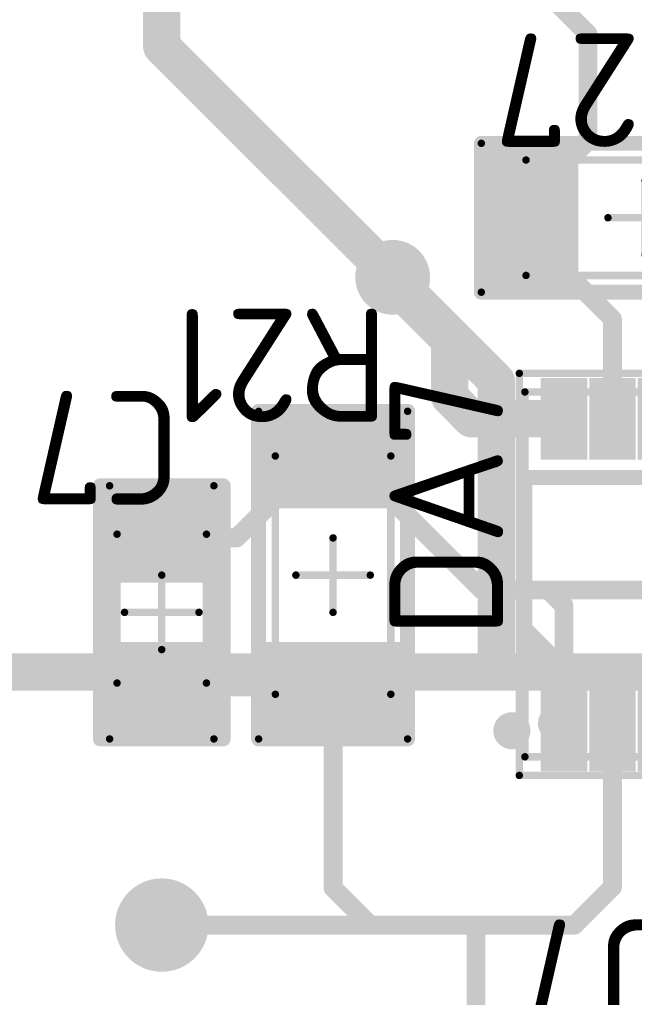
# Model space of a CAD drawing. Header units: inches. Extents: x 0 to 220, y -79 to 15.
# Drawn here: x 80.29 to 88.55, y -36.07 to -22.94 of the extents above; entities that cross this region are included whole.
import ezdxf

# ---------------------------------------------------------------- set-up
doc = ezdxf.new("R2010")
doc.units = ezdxf.units.IN
for name, color, linetype in [('Bottom Layer- Bottom', 5, 'Continuous'), ('Bottom Solder- Bot Mask', 6, 'Continuous'), ('Mechanical 1- Top Assy', 6, 'Continuous'), ('Mechanical 13', 56, 'Continuous'), ('Mechanical 15', 56, 'Continuous'), ('Multi-Layer', 9, 'Continuous'), ('Top Layer- Top', 1, 'Continuous'), ('Top Overlay- Top Silk', 2, 'Continuous'), ('Top Paste- Top Paste', 8, 'Continuous'), ('Top Solder- Top Mask', 216, 'Continuous')]:
    doc.layers.add(name, color=color, linetype=linetype)
doc.styles.add('GOST type B', font='', dxfattribs={"height": 0.2})
doc.styles.get('GOST type B').set_extended_font_data('GOST type B')

# ---------------------------------------------------------------- blocks, each defined once
blk = doc.blocks.new('1206_27')
at = {"layer": 'Top Layer- Top'}
for points in [[(-2, -0.8), (-2, 0.8), (-1, 0.8), (-1, -0.8)], [(1, -0.8), (1, 0.8), (2, 0.8), (2, -0.8)]]:
    blk.add_hatch(color=7, dxfattribs=at).paths.add_polyline_path(points)
at = {"layer": 'Top Paste- Top Paste'}
for points in [[(-2, -0.8), (-2, 0.8), (-1, 0.8), (-1, -0.8)], [(1, -0.8), (1, 0.8), (2, 0.8), (2, -0.8)]]:
    blk.add_hatch(color=7, dxfattribs=at).paths.add_polyline_path(points)
at = {"layer": 'Top Solder- Top Mask'}
for points in [[(-2.102, -0.902), (-2.102, 0.902), (-0.898, 0.902), (-0.898, -0.902)], [(0.898, -0.902), (0.898, 0.902), (2.102, 0.902), (2.102, -0.902)]]:
    blk.add_hatch(color=7, dxfattribs=at).paths.add_polyline_path(points)
at = {"layer": 'Mechanical 13'}
for points in [[(-1.6, 0.775, 0.1, 0.1, 0), (-1.6, -0.775, 0.1, 0.1, 0)], [(1.6, 0.775, 0.1, 0.1, 0), (-1.6, 0.775, 0.1, 0.1, 0)], [(1.6, 0.775, 0.1, 0.1, 0), (1.6, -0.775, 0.1, 0.1, 0)], [(1.6, -0.775, 0.1, 0.1, 0), (-1.6, -0.775, 0.1, 0.1, 0)]]:
    blk.add_lwpolyline(points, format="xyseb", dxfattribs=at)
for points in [[(-1.625, 0.775, 0.05, 0.05, 1), (-1.575, 0.775, 0.05, 0.05, 1)], [(-1.625, 0.775, 0.05, 0.05, 1), (-1.575, 0.775, 0.05, 0.05, 1)], [(1.575, 0.775, 0.05, 0.05, 1), (1.625, 0.775, 0.05, 0.05, 1)], [(1.575, 0.775, 0.05, 0.05, 1), (1.625, 0.775, 0.05, 0.05, 1)], [(-1.625, -0.775, 0.05, 0.05, 1), (-1.575, -0.775, 0.05, 0.05, 1)], [(-1.625, -0.775, 0.05, 0.05, 1), (-1.575, -0.775, 0.05, 0.05, 1)], [(1.575, -0.775, 0.05, 0.05, 1), (1.625, -0.775, 0.05, 0.05, 1)], [(1.575, -0.775, 0.05, 0.05, 1), (1.625, -0.775, 0.05, 0.05, 1)]]:
    blk.add_lwpolyline(points, format="xyseb", close=True, dxfattribs=at)
at = {"layer": 'Mechanical 15'}
for points in [[(2.2, 1, 0.1, 0.1, 0), (-2.2, 1, 0.1, 0.1, 0)], [(-2.2, 1, 0.1, 0.1, 0), (-2.2, -1, 0.1, 0.1, 0)], [(2.2, 1, 0.1, 0.1, 0), (2.2, -1, 0.1, 0.1, 0)], [(0, 0.5, 0.1, 0.1, 0), (0, -0.5, 0.1, 0.1, 0)], [(0.5, 0, 0.1, 0.1, 0), (-0.5, 0, 0.1, 0.1, 0)], [(2.2, -1, 0.1, 0.1, 0), (-2.2, -1, 0.1, 0.1, 0)]]:
    blk.add_lwpolyline(points, format="xyseb", dxfattribs=at)
for points in [[(-2.225, 1, 0.05, 0.05, 1), (-2.175, 1, 0.05, 0.05, 1)], [(-2.225, 1, 0.05, 0.05, 1), (-2.175, 1, 0.05, 0.05, 1)], [(2.175, 1, 0.05, 0.05, 1), (2.225, 1, 0.05, 0.05, 1)], [(2.175, 1, 0.05, 0.05, 1), (2.225, 1, 0.05, 0.05, 1)], [(-0.025, 0.5, 0.05, 0.05, 1), (0.025, 0.5, 0.05, 0.05, 1)], [(-0.525, 0, 0.05, 0.05, 1), (-0.475, 0, 0.05, 0.05, 1)], [(0.475, 0, 0.05, 0.05, 1), (0.525, 0, 0.05, 0.05, 1)], [(-0.025, -0.5, 0.05, 0.05, 1), (0.025, -0.5, 0.05, 0.05, 1)], [(-2.225, -1, 0.05, 0.05, 1), (-2.175, -1, 0.05, 0.05, 1)], [(-2.225, -1, 0.05, 0.05, 1), (-2.175, -1, 0.05, 0.05, 1)], [(2.175, -1, 0.05, 0.05, 1), (2.225, -1, 0.05, 0.05, 1)], [(2.175, -1, 0.05, 0.05, 1), (2.225, -1, 0.05, 0.05, 1)]]:
    blk.add_lwpolyline(points, format="xyseb", close=True, dxfattribs=at)
at = {"layer": 'Top Overlay- Top Silk'}
for points in [[(-2.2, 1, 0.2, 0.2, 0), (-2.2, -1, 0.2, 0.2, 0)], [(2.2, 1, 0.2, 0.2, 0), (-2.2, 1, 0.2, 0.2, 0)], [(2.2, 1, 0.2, 0.2, 0), (2.2, -1, 0.2, 0.2, 0)], [(2.2, -1, 0.2, 0.2, 0), (-2.2, -1, 0.2, 0.2, 0)]]:
    blk.add_lwpolyline(points, format="xyseb", dxfattribs=at)
for points in [[(-2.25, 1, 0.1, 0.1, 1), (-2.15, 1, 0.1, 0.1, 1)], [(-2.25, 1, 0.1, 0.1, 1), (-2.15, 1, 0.1, 0.1, 1)], [(2.15, 1, 0.1, 0.1, 1), (2.25, 1, 0.1, 0.1, 1)], [(2.15, 1, 0.1, 0.1, 1), (2.25, 1, 0.1, 0.1, 1)], [(-2.25, -1, 0.1, 0.1, 1), (-2.15, -1, 0.1, 0.1, 1)], [(-2.25, -1, 0.1, 0.1, 1), (-2.15, -1, 0.1, 0.1, 1)], [(2.15, -1, 0.1, 0.1, 1), (2.25, -1, 0.1, 0.1, 1)], [(2.15, -1, 0.1, 0.1, 1), (2.25, -1, 0.1, 0.1, 1)]]:
    blk.add_lwpolyline(points, format="xyseb", close=True, dxfattribs=at)
blk = doc.blocks.new('1206_33')
at = {"layer": 'Top Layer- Top'}
for points in [[(-2, -0.8), (-2, 0.8), (-1, 0.8), (-1, -0.8)], [(1, -0.8), (1, 0.8), (2, 0.8), (2, -0.8)]]:
    blk.add_hatch(color=7, dxfattribs=at).paths.add_polyline_path(points)
at = {"layer": 'Top Paste- Top Paste'}
for points in [[(-2, -0.8), (-2, 0.8), (-1, 0.8), (-1, -0.8)], [(1, -0.8), (1, 0.8), (2, 0.8), (2, -0.8)]]:
    blk.add_hatch(color=7, dxfattribs=at).paths.add_polyline_path(points)
at = {"layer": 'Top Solder- Top Mask'}
for points in [[(-2.102, -0.902), (-2.102, 0.902), (-0.898, 0.902), (-0.898, -0.902)], [(0.898, -0.902), (0.898, 0.902), (2.102, 0.902), (2.102, -0.902)]]:
    blk.add_hatch(color=7, dxfattribs=at).paths.add_polyline_path(points)
at = {"layer": 'Mechanical 13'}
for points in [[(-1.6, 0.775, 0.1, 0.1, 0), (-1.6, -0.775, 0.1, 0.1, 0)], [(-1.6, 0.775, 0.1, 0.1, 0), (1.6, 0.775, 0.1, 0.1, 0)], [(1.6, 0.775, 0.1, 0.1, 0), (1.6, -0.775, 0.1, 0.1, 0)], [(-1.6, -0.775, 0.1, 0.1, 0), (1.6, -0.775, 0.1, 0.1, 0)]]:
    blk.add_lwpolyline(points, format="xyseb", dxfattribs=at)
for points in [[(-1.625, 0.775, 0.05, 0.05, 1), (-1.575, 0.775, 0.05, 0.05, 1)], [(-1.625, 0.775, 0.05, 0.05, 1), (-1.575, 0.775, 0.05, 0.05, 1)], [(1.575, 0.775, 0.05, 0.05, 1), (1.625, 0.775, 0.05, 0.05, 1)], [(1.575, 0.775, 0.05, 0.05, 1), (1.625, 0.775, 0.05, 0.05, 1)], [(-1.625, -0.775, 0.05, 0.05, 1), (-1.575, -0.775, 0.05, 0.05, 1)], [(-1.625, -0.775, 0.05, 0.05, 1), (-1.575, -0.775, 0.05, 0.05, 1)], [(1.575, -0.775, 0.05, 0.05, 1), (1.625, -0.775, 0.05, 0.05, 1)], [(1.575, -0.775, 0.05, 0.05, 1), (1.625, -0.775, 0.05, 0.05, 1)]]:
    blk.add_lwpolyline(points, format="xyseb", close=True, dxfattribs=at)
at = {"layer": 'Mechanical 15'}
for points in [[(-2.2, 1, 0.1, 0.1, 0), (2.2, 1, 0.1, 0.1, 0)], [(-2.2, 1, 0.1, 0.1, 0), (-2.2, -1, 0.1, 0.1, 0)], [(2.2, 1, 0.1, 0.1, 0), (2.2, -1, 0.1, 0.1, 0)], [(0, 0.5, 0.1, 0.1, 0), (0, -0.5, 0.1, 0.1, 0)], [(-0.5, 0, 0.1, 0.1, 0), (0.5, 0, 0.1, 0.1, 0)], [(-2.2, -1, 0.1, 0.1, 0), (2.2, -1, 0.1, 0.1, 0)]]:
    blk.add_lwpolyline(points, format="xyseb", dxfattribs=at)
for points in [[(-2.225, 1, 0.05, 0.05, 1), (-2.175, 1, 0.05, 0.05, 1)], [(-2.225, 1, 0.05, 0.05, 1), (-2.175, 1, 0.05, 0.05, 1)], [(2.175, 1, 0.05, 0.05, 1), (2.225, 1, 0.05, 0.05, 1)], [(2.175, 1, 0.05, 0.05, 1), (2.225, 1, 0.05, 0.05, 1)], [(-0.025, 0.5, 0.05, 0.05, 1), (0.025, 0.5, 0.05, 0.05, 1)], [(-0.525, 0, 0.05, 0.05, 1), (-0.475, 0, 0.05, 0.05, 1)], [(0.475, 0, 0.05, 0.05, 1), (0.525, 0, 0.05, 0.05, 1)], [(-0.025, -0.5, 0.05, 0.05, 1), (0.025, -0.5, 0.05, 0.05, 1)], [(-2.225, -1, 0.05, 0.05, 1), (-2.175, -1, 0.05, 0.05, 1)], [(-2.225, -1, 0.05, 0.05, 1), (-2.175, -1, 0.05, 0.05, 1)], [(2.175, -1, 0.05, 0.05, 1), (2.225, -1, 0.05, 0.05, 1)], [(2.175, -1, 0.05, 0.05, 1), (2.225, -1, 0.05, 0.05, 1)]]:
    blk.add_lwpolyline(points, format="xyseb", close=True, dxfattribs=at)
at = {"layer": 'Top Overlay- Top Silk'}
for points in [[(-2.2, 1, 0.2, 0.2, 0), (2.2, 1, 0.2, 0.2, 0)], [(-2.2, 1, 0.2, 0.2, 0), (-2.2, -1, 0.2, 0.2, 0)], [(2.2, 1, 0.2, 0.2, 0), (2.2, -1, 0.2, 0.2, 0)], [(-2.2, -1, 0.2, 0.2, 0), (2.2, -1, 0.2, 0.2, 0)]]:
    blk.add_lwpolyline(points, format="xyseb", dxfattribs=at)
for points in [[(-2.25, 1, 0.1, 0.1, 1), (-2.15, 1, 0.1, 0.1, 1)], [(-2.25, 1, 0.1, 0.1, 1), (-2.15, 1, 0.1, 0.1, 1)], [(2.15, 1, 0.1, 0.1, 1), (2.25, 1, 0.1, 0.1, 1)], [(2.15, 1, 0.1, 0.1, 1), (2.25, 1, 0.1, 0.1, 1)], [(-2.25, -1, 0.1, 0.1, 1), (-2.15, -1, 0.1, 0.1, 1)], [(-2.25, -1, 0.1, 0.1, 1), (-2.15, -1, 0.1, 0.1, 1)], [(2.15, -1, 0.1, 0.1, 1), (2.25, -1, 0.1, 0.1, 1)], [(2.15, -1, 0.1, 0.1, 1), (2.25, -1, 0.1, 0.1, 1)]]:
    blk.add_lwpolyline(points, format="xyseb", close=True, dxfattribs=at)
blk = doc.blocks.new('8_MSOP_42')
at = {"layer": 'Mechanical 1- Top Assy'}
h = blk.add_hatch(color=7, dxfattribs=at)
edge = h.paths.add_edge_path()
edge.add_arc((-0.1, 0.1), 0.25, 0, 360)
at = {"layer": 'Top Layer- Top'}
for points in [[(-0.21, 3.745), (-0.21, 4.635), (0.21, 4.635), (0.21, 3.745)], [(0.44, 3.745), (0.44, 4.635), (0.86, 4.635), (0.86, 3.745)], [(1.09, 3.745), (1.09, 4.635), (1.51, 4.635), (1.51, 3.745)], [(1.74, 3.745), (1.74, 4.635), (2.16, 4.635), (2.16, 3.745)], [(-0.21, -0.445), (-0.21, 0.445), (0.21, 0.445), (0.21, -0.445)], [(0.44, -0.445), (0.44, 0.445), (0.86, 0.445), (0.86, -0.445)], [(1.09, -0.445), (1.09, 0.445), (1.51, 0.445), (1.51, -0.445)], [(1.74, -0.445), (1.74, 0.445), (2.16, 0.445), (2.16, -0.445)]]:
    blk.add_hatch(color=7, dxfattribs=at).paths.add_polyline_path(points)
at = {"layer": 'Top Overlay- Top Silk'}
blk.add_hatch(color=2, dxfattribs=at).paths.add_polyline_path([(-0.525, 0.8), (0.195, 0.8), (-0.525, 1.52)])
h = blk.add_hatch(color=7, dxfattribs=at)
edge = h.paths.add_edge_path()
edge.add_arc((-0.7, 0), 0.25, 0, 360)
at = {"layer": 'Top Paste- Top Paste'}
for points in [[(-0.21, 3.745), (-0.21, 4.635), (0.21, 4.635), (0.21, 3.745)], [(0.44, 3.745), (0.44, 4.635), (0.86, 4.635), (0.86, 3.745)], [(1.09, 3.745), (1.09, 4.635), (1.51, 4.635), (1.51, 3.745)], [(1.74, 3.745), (1.74, 4.635), (2.16, 4.635), (2.16, 3.745)], [(-0.21, -0.445), (-0.21, 0.445), (0.21, 0.445), (0.21, -0.445)], [(0.44, -0.445), (0.44, 0.445), (0.86, 0.445), (0.86, -0.445)], [(1.09, -0.445), (1.09, 0.445), (1.51, 0.445), (1.51, -0.445)], [(1.74, -0.445), (1.74, 0.445), (2.16, 0.445), (2.16, -0.445)]]:
    blk.add_hatch(color=7, dxfattribs=at).paths.add_polyline_path(points)
at = {"layer": 'Top Solder- Top Mask'}
for points in [[(-0.312, 3.643), (-0.312, 4.737), (0.312, 4.737), (0.312, 3.643)], [(0.338, 3.643), (0.338, 4.737), (0.962, 4.737), (0.962, 3.643)], [(0.988, 3.643), (0.988, 4.737), (1.612, 4.737), (1.612, 3.643)], [(1.638, 3.643), (1.638, 4.737), (2.262, 4.737), (2.262, 3.643)], [(-0.312, -0.547), (-0.312, 0.547), (0.312, 0.547), (0.312, -0.547)], [(0.338, -0.547), (0.338, 0.547), (0.962, 0.547), (0.962, -0.547)], [(0.988, -0.547), (0.988, 0.547), (1.612, 0.547), (1.612, -0.547)], [(1.638, -0.547), (1.638, 0.547), (2.262, 0.547), (2.262, -0.547)]]:
    blk.add_hatch(color=7, dxfattribs=at).paths.add_polyline_path(points)
at = {"layer": 'Mechanical 1- Top Assy'}
for points in [[(-0.525, -0.35, 0.1, 0.1, 0), (-0.525, 4.55, 0.1, 0.1, 0)], [(-0.525, 4.55, 0.1, 0.1, 0), (2.475, 4.55, 0.1, 0.1, 0)], [(2.475, -0.35, 0.1, 0.1, 0), (2.475, 4.55, 0.1, 0.1, 0)], [(-0.525, -0.35, 0.1, 0.1, 0), (2.475, -0.35, 0.1, 0.1, 0)]]:
    blk.add_lwpolyline(points, format="xyseb", dxfattribs=at)
for points in [[(-0.55, 4.55, 0.05, 0.05, 1), (-0.5, 4.55, 0.05, 0.05, 1)], [(-0.55, 4.55, 0.05, 0.05, 1), (-0.5, 4.55, 0.05, 0.05, 1)], [(2.45, 4.55, 0.05, 0.05, 1), (2.5, 4.55, 0.05, 0.05, 1)], [(2.45, 4.55, 0.05, 0.05, 1), (2.5, 4.55, 0.05, 0.05, 1)], [(-0.55, -0.35, 0.05, 0.05, 1), (-0.5, -0.35, 0.05, 0.05, 1)], [(-0.55, -0.35, 0.05, 0.05, 1), (-0.5, -0.35, 0.05, 0.05, 1)], [(2.45, -0.35, 0.05, 0.05, 1), (2.5, -0.35, 0.05, 0.05, 1)], [(2.45, -0.35, 0.05, 0.05, 1), (2.5, -0.35, 0.05, 0.05, 1)]]:
    blk.add_lwpolyline(points, format="xyseb", close=True, dxfattribs=at)
at = {"layer": 'Mechanical 15'}
for points in [[(-0.6, 4.8, 0.1, 0.1, 0), (2.6, 4.8, 0.1, 0.1, 0)], [(-0.6, -0.6, 0.1, 0.1, 0), (-0.6, 4.8, 0.1, 0.1, 0)], [(2.6, 3.3, 0.1, 0.1, 0), (2.6, 4.8, 0.1, 0.1, 0)], [(2.6, -0.6, 0.1, 0.1, 0), (2.6, 3.3, 0.1, 0.1, 0)], [(-0.6, -0.6, 0.1, 0.1, 0), (2.6, -0.6, 0.1, 0.1, 0)]]:
    blk.add_lwpolyline(points, format="xyseb", dxfattribs=at)
for points in [[(-0.625, 4.8, 0.05, 0.05, 1), (-0.575, 4.8, 0.05, 0.05, 1)], [(-0.625, 4.8, 0.05, 0.05, 1), (-0.575, 4.8, 0.05, 0.05, 1)], [(2.575, 4.8, 0.05, 0.05, 1), (2.625, 4.8, 0.05, 0.05, 1)], [(2.575, 4.8, 0.05, 0.05, 1), (2.625, 4.8, 0.05, 0.05, 1)], [(2.575, 3.3, 0.05, 0.05, 1), (2.625, 3.3, 0.05, 0.05, 1)], [(2.575, 3.3, 0.05, 0.05, 1), (2.625, 3.3, 0.05, 0.05, 1)], [(-0.625, -0.6, 0.05, 0.05, 1), (-0.575, -0.6, 0.05, 0.05, 1)], [(-0.625, -0.6, 0.05, 0.05, 1), (-0.575, -0.6, 0.05, 0.05, 1)], [(2.575, -0.6, 0.05, 0.05, 1), (2.625, -0.6, 0.05, 0.05, 1)], [(2.575, -0.6, 0.05, 0.05, 1), (2.625, -0.6, 0.05, 0.05, 1)]]:
    blk.add_lwpolyline(points, format="xyseb", close=True, dxfattribs=at)
at = {"layer": 'Top Overlay- Top Silk'}
for points in [[(-0.525, 3.4, 0.2, 0.2, 0), (2.5, 3.4, 0.2, 0.2, 0)], [(-0.525, 0.8, 0.2, 0.2, 0), (-0.525, 3.4, 0.2, 0.2, 0)], [(2.5, 0.8, 0.2, 0.2, 0), (2.5, 3.4, 0.2, 0.2, 0)], [(-0.525, 0.8, 0.2, 0.2, 0), (2.5, 0.8, 0.2, 0.2, 0)]]:
    blk.add_lwpolyline(points, format="xyseb", dxfattribs=at)
for points in [[(-0.575, 3.4, 0.1, 0.1, 1), (-0.475, 3.4, 0.1, 0.1, 1)], [(-0.575, 3.4, 0.1, 0.1, 1), (-0.475, 3.4, 0.1, 0.1, 1)], [(2.45, 3.4, 0.1, 0.1, 1), (2.55, 3.4, 0.1, 0.1, 1)], [(2.45, 3.4, 0.1, 0.1, 1), (2.55, 3.4, 0.1, 0.1, 1)], [(-0.575, 0.8, 0.1, 0.1, 1), (-0.475, 0.8, 0.1, 0.1, 1)], [(-0.575, 0.8, 0.1, 0.1, 1), (-0.475, 0.8, 0.1, 0.1, 1)], [(2.45, 0.8, 0.1, 0.1, 1), (2.55, 0.8, 0.1, 0.1, 1)], [(2.45, 0.8, 0.1, 0.1, 1), (2.55, 0.8, 0.1, 0.1, 1)]]:
    blk.add_lwpolyline(points, format="xyseb", close=True, dxfattribs=at)
blk = doc.blocks.new('CAP__0805_51')
at = {"layer": 'Top Layer- Top'}
for points in [[(-1.5, -0.625), (-1.5, 0.625), (-0.5, 0.625), (-0.5, -0.625)], [(0.5, -0.625), (0.5, 0.625), (1.5, 0.625), (1.5, -0.625)]]:
    blk.add_hatch(color=7, dxfattribs=at).paths.add_polyline_path(points)
at = {"layer": 'Top Paste- Top Paste'}
for points in [[(-1.5, -0.625), (-1.5, 0.625), (-0.5, 0.625), (-0.5, -0.625)], [(0.5, -0.625), (0.5, 0.625), (1.5, 0.625), (1.5, -0.625)]]:
    blk.add_hatch(color=7, dxfattribs=at).paths.add_polyline_path(points)
at = {"layer": 'Top Solder- Top Mask'}
for points in [[(-1.602, -0.727), (-1.602, 0.727), (-0.398, 0.727), (-0.398, -0.727)], [(0.398, -0.727), (0.398, 0.727), (1.602, 0.727), (1.602, -0.727)]]:
    blk.add_hatch(color=7, dxfattribs=at).paths.add_polyline_path(points)
at = {"layer": 'Mechanical 13'}
for points in [[(-0.949, 0.6, 0.1, 0.1, 0), (1.05, 0.6, 0.1, 0.1, 0)], [(-0.949, 0.6, 0.1, 0.1, 0), (-0.949, -0.6, 0.1, 0.1, 0)], [(1.05, 0.6, 0.1, 0.1, 0), (1.05, -0.6, 0.1, 0.1, 0)], [(-0.949, -0.6, 0.1, 0.1, 0), (1.05, -0.6, 0.1, 0.1, 0)]]:
    blk.add_lwpolyline(points, format="xyseb", dxfattribs=at)
for points in [[(-0.974, 0.6, 0.05, 0.05, 1), (-0.924, 0.6, 0.05, 0.05, 1)], [(-0.974, 0.6, 0.05, 0.05, 1), (-0.924, 0.6, 0.05, 0.05, 1)], [(1.025, 0.6, 0.05, 0.05, 1), (1.075, 0.6, 0.05, 0.05, 1)], [(1.025, 0.6, 0.05, 0.05, 1), (1.075, 0.6, 0.05, 0.05, 1)], [(-0.974, -0.6, 0.05, 0.05, 1), (-0.924, -0.6, 0.05, 0.05, 1)], [(-0.974, -0.6, 0.05, 0.05, 1), (-0.924, -0.6, 0.05, 0.05, 1)], [(1.025, -0.6, 0.05, 0.05, 1), (1.075, -0.6, 0.05, 0.05, 1)], [(1.025, -0.6, 0.05, 0.05, 1), (1.075, -0.6, 0.05, 0.05, 1)]]:
    blk.add_lwpolyline(points, format="xyseb", close=True, dxfattribs=at)
at = {"layer": 'Mechanical 15'}
for points in [[(-1.7, 0.7, 0.1, 0.1, 0), (-1.7, -0.7, 0.1, 0.1, 0)], [(-1.7, 0.7, 0.1, 0.1, 0), (1.7, 0.7, 0.1, 0.1, 0)], [(1.7, 0.7, 0.1, 0.1, 0), (1.7, -0.7, 0.1, 0.1, 0)], [(0, 0.5, 0.1, 0.1, 0), (0, -0.5, 0.1, 0.1, 0)], [(-0.5, 0, 0.1, 0.1, 0), (0.5, 0, 0.1, 0.1, 0)], [(-1.7, -0.7, 0.1, 0.1, 0), (1.7, -0.7, 0.1, 0.1, 0)]]:
    blk.add_lwpolyline(points, format="xyseb", dxfattribs=at)
for points in [[(-1.725, 0.7, 0.05, 0.05, 1), (-1.675, 0.7, 0.05, 0.05, 1)], [(-1.725, 0.7, 0.05, 0.05, 1), (-1.675, 0.7, 0.05, 0.05, 1)], [(1.675, 0.7, 0.05, 0.05, 1), (1.725, 0.7, 0.05, 0.05, 1)], [(1.675, 0.7, 0.05, 0.05, 1), (1.725, 0.7, 0.05, 0.05, 1)], [(-0.025, 0.5, 0.05, 0.05, 1), (0.025, 0.5, 0.05, 0.05, 1)], [(-0.525, 0, 0.05, 0.05, 1), (-0.475, 0, 0.05, 0.05, 1)], [(0.475, 0, 0.05, 0.05, 1), (0.525, 0, 0.05, 0.05, 1)], [(-0.025, -0.5, 0.05, 0.05, 1), (0.025, -0.5, 0.05, 0.05, 1)], [(-1.725, -0.7, 0.05, 0.05, 1), (-1.675, -0.7, 0.05, 0.05, 1)], [(-1.725, -0.7, 0.05, 0.05, 1), (-1.675, -0.7, 0.05, 0.05, 1)], [(1.675, -0.7, 0.05, 0.05, 1), (1.725, -0.7, 0.05, 0.05, 1)], [(1.675, -0.7, 0.05, 0.05, 1), (1.725, -0.7, 0.05, 0.05, 1)]]:
    blk.add_lwpolyline(points, format="xyseb", close=True, dxfattribs=at)
at = {"layer": 'Top Overlay- Top Silk'}
for points in [[(-1.7, 0.825, 0.2, 0.2, 0), (1.7, 0.825, 0.2, 0.2, 0)], [(-1.7, 0.825, 0.2, 0.2, 0), (-1.7, -0.825, 0.2, 0.2, 0)], [(1.7, 0.825, 0.2, 0.2, 0), (1.7, -0.825, 0.2, 0.2, 0)], [(-1.7, -0.825, 0.2, 0.2, 0), (1.7, -0.825, 0.2, 0.2, 0)]]:
    blk.add_lwpolyline(points, format="xyseb", dxfattribs=at)
for points in [[(-1.75, 0.825, 0.1, 0.1, 1), (-1.65, 0.825, 0.1, 0.1, 1)], [(-1.75, 0.825, 0.1, 0.1, 1), (-1.65, 0.825, 0.1, 0.1, 1)], [(1.65, 0.825, 0.1, 0.1, 1), (1.75, 0.825, 0.1, 0.1, 1)], [(1.65, 0.825, 0.1, 0.1, 1), (1.75, 0.825, 0.1, 0.1, 1)], [(-1.75, -0.825, 0.1, 0.1, 1), (-1.65, -0.825, 0.1, 0.1, 1)], [(-1.75, -0.825, 0.1, 0.1, 1), (-1.65, -0.825, 0.1, 0.1, 1)], [(1.65, -0.825, 0.1, 0.1, 1), (1.75, -0.825, 0.1, 0.1, 1)], [(1.65, -0.825, 0.1, 0.1, 1), (1.75, -0.825, 0.1, 0.1, 1)]]:
    blk.add_lwpolyline(points, format="xyseb", close=True, dxfattribs=at)

msp = doc.modelspace()

# ---------------------------------------------------------------- hatches: boundary and pattern name
at = {"layer": 'Bottom Layer- Bottom'}
h = msp.add_hatch(color=7, dxfattribs=at)
edge = h.paths.add_edge_path()
edge.add_arc((85.3, -26.4), 0.4, 0, 360)
h = msp.add_hatch(color=7, dxfattribs=at)
edge = h.paths.add_edge_path()
edge.add_arc((82.2, -35.1), 0.525, 0, 360)
at = {"layer": 'Bottom Solder- Bot Mask'}
h = msp.add_hatch(color=7, dxfattribs=at)
edge = h.paths.add_edge_path()
edge.add_arc((85.3, -26.4), 0.502, 0, 360)
h = msp.add_hatch(color=7, dxfattribs=at)
edge = h.paths.add_edge_path()
edge.add_arc((82.2, -35.1), 0.627, 0, 360)
at = {"layer": 'Multi-Layer'}
h = msp.add_hatch(color=9, dxfattribs=at)
edge = h.paths.add_edge_path()
edge.add_arc((82.2, -35.1), 0.525, 0, 360)
at = {"layer": 'Top Layer- Top'}
h = msp.add_hatch(color=7, dxfattribs=at)
edge = h.paths.add_edge_path()
edge.add_arc((85.3, -26.4), 0.4, 0, 360)
h = msp.add_hatch(color=7, dxfattribs=at)
edge = h.paths.add_edge_path()
edge.add_arc((82.2, -35.1), 0.525, 0, 360)
at = {"layer": 'Top Solder- Top Mask'}
h = msp.add_hatch(color=7, dxfattribs=at)
edge = h.paths.add_edge_path()
edge.add_arc((85.3, -26.4), 0.502, 0, 360)
h = msp.add_hatch(color=7, dxfattribs=at)
edge = h.paths.add_edge_path()
edge.add_arc((82.2, -35.1), 0.627, 0, 360)

# ---------------------------------------------------------------- linework, layer by layer
at = {"layer": 'Bottom Layer- Bottom'}
for points in [[(82.2, -23.3, 0.5, 0.5, 0), (82.2, -16.192, 0.5, 0.5, 0)], [(82.2, -23.3, 0.5, 0.5, 0), (85.3, -26.4, 0.5, 0.5, 0)], [(85.3, -26.4, 0.5, 0.5, 0), (86.69, -27.79, 0.5, 0.5, 0)], [(86.69, -31.7, 0.5, 0.5, 0), (86.69, -27.79, 0.5, 0.5, 0)], [(70.019, -31.7, 0.5, 0.5, 0), (86.69, -31.7, 0.5, 0.5, 0)], [(86.69, -31.7, 0.5, 0.5, 0), (128.7, -31.7, 0.5, 0.5, 0)]]:
    msp.add_lwpolyline(points, format="xyseb", dxfattribs=at)
for points in [[(82.075, -23.3, 0.25, 0.25, 1), (82.325, -23.3, 0.25, 0.25, 1)], [(82.075, -23.3, 0.25, 0.25, 1), (82.325, -23.3, 0.25, 0.25, 1)], [(85.175, -26.4, 0.25, 0.25, 1), (85.425, -26.4, 0.25, 0.25, 1)], [(85.175, -26.4, 0.25, 0.25, 1), (85.425, -26.4, 0.25, 0.25, 1)], [(86.565, -27.79, 0.25, 0.25, 1), (86.815, -27.79, 0.25, 0.25, 1)], [(86.565, -27.79, 0.25, 0.25, 1), (86.815, -27.79, 0.25, 0.25, 1)], [(86.565, -31.7, 0.25, 0.25, 1), (86.815, -31.7, 0.25, 0.25, 1)], [(86.565, -31.7, 0.25, 0.25, 1), (86.815, -31.7, 0.25, 0.25, 1)], [(86.565, -31.7, 0.25, 0.25, 1), (86.815, -31.7, 0.25, 0.25, 1)]]:
    msp.add_lwpolyline(points, format="xyseb", close=True, dxfattribs=at)
at = {"layer": 'Top Layer- Top'}
for points in [[(83.49, -18.7, 0.254, 0.254, 0), (87.922, -23.132, 0.254, 0.254, 0)], [(87.922, -24.568, 0.254, 0.254, 0), (87.922, -23.132, 0.254, 0.254, 0)], [(87.19, -25.3, 0.254, 0.254, 0), (87.922, -24.568, 0.254, 0.254, 0)], [(87.19, -25.9, 0.254, 0.254, 0), (87.19, -25.3, 0.254, 0.254, 0)], [(87.19, -25.9, 0.254, 0.254, 0), (88.25, -26.96, 0.254, 0.254, 0)], [(85.3, -26.481, 0.5, 0.5, 0), (85.3, -26.4, 0.5, 0.5, 0)], [(85.3, -26.4, 0.5, 0.5, 0), (85.357, -26.457, 0.5, 0.5, 0)], [(85.3, -26.481, 0.5, 0.5, 0), (86.065, -27.246, 0.5, 0.5, 0)], [(88.25, -28.3, 0.254, 0.254, 0), (88.25, -26.96, 0.254, 0.254, 0)], [(86.065, -28.007, 0.5, 0.5, 0), (86.065, -27.246, 0.5, 0.5, 0)], [(86.065, -28.007, 0.5, 0.5, 0), (86.357, -28.3, 0.5, 0.5, 0)], [(86.357, -28.3, 0.5, 0.5, 0), (87.536, -28.3, 0.5, 0.5, 0)], [(87.536, -28.3, 0.372, 0.372, 0), (87.6, -28.3, 0.372, 0.372, 0)], [(83.827, -29.273, 0.254, 0.254, 0), (84.2, -28.9, 0.254, 0.254, 0)], [(84.2, -28.9, 0.254, 0.254, 0), (84.5, -28.9, 0.254, 0.254, 0)], [(84.5, -28.9, 0.254, 0.254, 0), (84.8, -28.9, 0.254, 0.254, 0)], [(84.8, -28.9, 0.254, 0.254, 0), (86.5, -30.6, 0.254, 0.254, 0)], [(83.206, -29.9, 0.254, 0.254, 0), (83.827, -29.279, 0.254, 0.254, 0)], [(83.827, -29.279, 0.254, 0.254, 0), (83.827, -29.273, 0.254, 0.254, 0)], [(82.2, -29.9, 0.254, 0.254, 0), (83.206, -29.9, 0.254, 0.254, 0)], [(86.5, -30.6, 0.254, 0.254, 0), (87.39, -30.6, 0.254, 0.254, 0)], [(87.39, -30.6, 0.254, 0.254, 0), (87.6, -30.81, 0.254, 0.254, 0)], [(87.39, -30.6, 0.254, 0.254, 0), (95.4, -30.6, 0.254, 0.254, 0)], [(87.6, -32.49, 0.254, 0.254, 0), (87.6, -30.81, 0.254, 0.254, 0)], [(82.2, -31.9, 0.254, 0.254, 0), (84.5, -31.9, 0.254, 0.254, 0)], [(84.5, -34.6, 0.254, 0.254, 0), (84.5, -31.9, 0.254, 0.254, 0)], [(88.25, -34.59, 0.254, 0.254, 0), (88.25, -32.49, 0.254, 0.254, 0)], [(84.5, -34.6, 0.254, 0.254, 0), (85, -35.1, 0.254, 0.254, 0)], [(87.74, -35.1, 0.254, 0.254, 0), (88.25, -34.59, 0.254, 0.254, 0)], [(82.2, -35.1, 0.254, 0.254, 0), (85, -35.1, 0.254, 0.254, 0)], [(85, -35.1, 0.254, 0.254, 0), (86.419, -35.1, 0.254, 0.254, 0)], [(86.419, -45.369, 0.254, 0.254, 0), (86.419, -35.1, 0.254, 0.254, 0)], [(86.419, -35.1, 0.254, 0.254, 0), (87.74, -35.1, 0.254, 0.254, 0)]]:
    msp.add_lwpolyline(points, format="xyseb", dxfattribs=at)
for points in [[(87.859, -23.132, 0.127, 0.127, 1), (87.986, -23.132, 0.127, 0.127, 1)], [(87.859, -23.132, 0.127, 0.127, 1), (87.986, -23.132, 0.127, 0.127, 1)], [(87.859, -24.568, 0.127, 0.127, 1), (87.986, -24.568, 0.127, 0.127, 1)], [(87.859, -24.568, 0.127, 0.127, 1), (87.986, -24.568, 0.127, 0.127, 1)], [(87.127, -25.3, 0.127, 0.127, 1), (87.254, -25.3, 0.127, 0.127, 1)], [(87.127, -25.3, 0.127, 0.127, 1), (87.254, -25.3, 0.127, 0.127, 1)], [(87.127, -25.9, 0.127, 0.127, 1), (87.254, -25.9, 0.127, 0.127, 1)], [(87.127, -25.9, 0.127, 0.127, 1), (87.254, -25.9, 0.127, 0.127, 1)], [(85.175, -26.4, 0.25, 0.25, 1), (85.425, -26.4, 0.25, 0.25, 1)], [(85.175, -26.4, 0.25, 0.25, 1), (85.425, -26.4, 0.25, 0.25, 1)], [(85.175, -26.481, 0.25, 0.25, 1), (85.425, -26.481, 0.25, 0.25, 1)], [(85.175, -26.481, 0.25, 0.25, 1), (85.425, -26.481, 0.25, 0.25, 1)], [(85.232, -26.457, 0.25, 0.25, 1), (85.482, -26.457, 0.25, 0.25, 1)], [(88.186, -26.96, 0.127, 0.127, 1), (88.313, -26.96, 0.127, 0.127, 1)], [(88.186, -26.96, 0.127, 0.127, 1), (88.313, -26.96, 0.127, 0.127, 1)], [(85.94, -27.246, 0.25, 0.25, 1), (86.189, -27.246, 0.25, 0.25, 1)], [(85.94, -27.246, 0.25, 0.25, 1), (86.189, -27.246, 0.25, 0.25, 1)], [(85.94, -28.007, 0.25, 0.25, 1), (86.189, -28.007, 0.25, 0.25, 1)], [(85.94, -28.007, 0.25, 0.25, 1), (86.189, -28.007, 0.25, 0.25, 1)], [(86.232, -28.3, 0.25, 0.25, 1), (86.482, -28.3, 0.25, 0.25, 1)], [(86.232, -28.3, 0.25, 0.25, 1), (86.482, -28.3, 0.25, 0.25, 1)], [(87.411, -28.3, 0.25, 0.25, 1), (87.661, -28.3, 0.25, 0.25, 1)], [(87.443, -28.3, 0.186, 0.186, 1), (87.629, -28.3, 0.186, 0.186, 1)], [(87.507, -28.3, 0.186, 0.186, 1), (87.693, -28.3, 0.186, 0.186, 1)], [(88.186, -28.3, 0.127, 0.127, 1), (88.313, -28.3, 0.127, 0.127, 1)], [(84.136, -28.9, 0.127, 0.127, 1), (84.263, -28.9, 0.127, 0.127, 1)], [(84.136, -28.9, 0.127, 0.127, 1), (84.263, -28.9, 0.127, 0.127, 1)], [(84.436, -28.9, 0.127, 0.127, 1), (84.563, -28.9, 0.127, 0.127, 1)], [(84.436, -28.9, 0.127, 0.127, 1), (84.563, -28.9, 0.127, 0.127, 1)], [(84.736, -28.9, 0.127, 0.127, 1), (84.863, -28.9, 0.127, 0.127, 1)], [(84.736, -28.9, 0.127, 0.127, 1), (84.863, -28.9, 0.127, 0.127, 1)], [(83.763, -29.273, 0.127, 0.127, 1), (83.89, -29.273, 0.127, 0.127, 1)], [(83.763, -29.273, 0.127, 0.127, 1), (83.89, -29.273, 0.127, 0.127, 1)], [(83.763, -29.279, 0.127, 0.127, 1), (83.89, -29.279, 0.127, 0.127, 1)], [(83.763, -29.279, 0.127, 0.127, 1), (83.89, -29.279, 0.127, 0.127, 1)], [(82.136, -29.9, 0.127, 0.127, 1), (82.263, -29.9, 0.127, 0.127, 1)], [(83.142, -29.9, 0.127, 0.127, 1), (83.269, -29.9, 0.127, 0.127, 1)], [(83.142, -29.9, 0.127, 0.127, 1), (83.269, -29.9, 0.127, 0.127, 1)], [(86.436, -30.6, 0.127, 0.127, 1), (86.563, -30.6, 0.127, 0.127, 1)], [(86.436, -30.6, 0.127, 0.127, 1), (86.563, -30.6, 0.127, 0.127, 1)], [(87.326, -30.6, 0.127, 0.127, 1), (87.453, -30.6, 0.127, 0.127, 1)], [(87.326, -30.6, 0.127, 0.127, 1), (87.453, -30.6, 0.127, 0.127, 1)], [(87.326, -30.6, 0.127, 0.127, 1), (87.453, -30.6, 0.127, 0.127, 1)], [(87.536, -30.81, 0.127, 0.127, 1), (87.663, -30.81, 0.127, 0.127, 1)], [(87.536, -30.81, 0.127, 0.127, 1), (87.663, -30.81, 0.127, 0.127, 1)], [(82.136, -31.9, 0.127, 0.127, 1), (82.263, -31.9, 0.127, 0.127, 1)], [(84.436, -31.9, 0.127, 0.127, 1), (84.563, -31.9, 0.127, 0.127, 1)], [(84.436, -31.9, 0.127, 0.127, 1), (84.563, -31.9, 0.127, 0.127, 1)], [(87.536, -32.49, 0.127, 0.127, 1), (87.663, -32.49, 0.127, 0.127, 1)], [(88.186, -32.49, 0.127, 0.127, 1), (88.313, -32.49, 0.127, 0.127, 1)], [(84.436, -34.6, 0.127, 0.127, 1), (84.563, -34.6, 0.127, 0.127, 1)], [(84.436, -34.6, 0.127, 0.127, 1), (84.563, -34.6, 0.127, 0.127, 1)], [(88.186, -34.59, 0.127, 0.127, 1), (88.313, -34.59, 0.127, 0.127, 1)], [(88.186, -34.59, 0.127, 0.127, 1), (88.313, -34.59, 0.127, 0.127, 1)], [(82.136, -35.1, 0.127, 0.127, 1), (82.263, -35.1, 0.127, 0.127, 1)], [(84.936, -35.1, 0.127, 0.127, 1), (85.063, -35.1, 0.127, 0.127, 1)], [(84.936, -35.1, 0.127, 0.127, 1), (85.063, -35.1, 0.127, 0.127, 1)], [(84.936, -35.1, 0.127, 0.127, 1), (85.063, -35.1, 0.127, 0.127, 1)], [(86.356, -35.1, 0.127, 0.127, 1), (86.483, -35.1, 0.127, 0.127, 1)], [(86.356, -35.1, 0.127, 0.127, 1), (86.483, -35.1, 0.127, 0.127, 1)], [(86.356, -35.1, 0.127, 0.127, 1), (86.483, -35.1, 0.127, 0.127, 1)], [(87.676, -35.1, 0.127, 0.127, 1), (87.803, -35.1, 0.127, 0.127, 1)], [(87.676, -35.1, 0.127, 0.127, 1), (87.803, -35.1, 0.127, 0.127, 1)]]:
    msp.add_lwpolyline(points, format="xyseb", close=True, dxfattribs=at)

# ---------------------------------------------------------------- block references
for name, p, rotation in [('1206_27', (88.69, -25.6), 180), ('1206_33', (84.5, -30.4), 90), ('CAP__0805_51', (82.2, -30.9), 90)]:
    msp.add_blockref(name, p, dxfattribs=dict(rotation=rotation))
msp.add_blockref('8_MSOP_42', (87.6, -32.49))

# ---------------------------------------------------------------- texts
at = {"layer": 'Top Overlay- Top Silk', "style": 'GOST type B'}
for s, rotation, p in [('R27', 180, (89.842, -23.124)), ('R21', 180, (85.246, -26.821)), ('DA7', 90, (86.78, -31.247)), ('C7', 180, (82.461, -27.924)), ('VD7', 180, (90.597, -35.024))]:
    msp.add_text(s, height=1.524, rotation=rotation, dxfattribs=at).set_placement(p)

doc.saveas('drawing.dxf')
